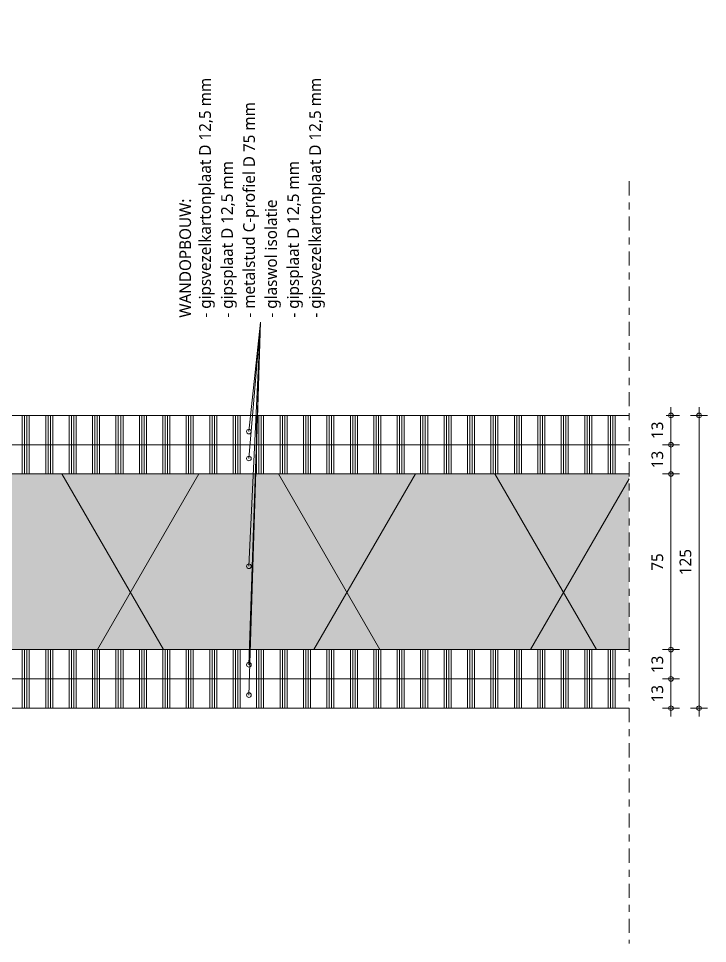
# Model space of a CAD drawing. Header units: millimetres. Extents: x 32900 to 38291, y -18988 to 4133.
# Drawn here: x 33392.4 to 33686.4, y -149.8 to 245.2 of the extents above; entities that cross this region are included whole.
import ezdxf

# ---------------------------------------------------------------- set-up
doc = ezdxf.new("R2010")
doc.units = ezdxf.units.MM
doc.linetypes.add('MV_center', pattern=[15, 6, -3, 3, -3])
for name, color, linetype, lineweight in [('A-ANNO-DIMS', 211, 'Continuous', 13), ('A-ANNO-DIMS-2', 211, 'Continuous', 13), ('A-ANNO-NOTE', 131, 'Continuous', 18), ('A-DETL-GENF', 92, 'Continuous', 18), ('A-DETL-THIN', 151, 'Continuous', 18)]:
    doc.layers.add(name, color=color, linetype=linetype, lineweight=lineweight)
doc.styles.add('Segoe UI', font='segoeui.ttf', dxfattribs={"height": 5})
doc.styles.add('Segoe UI_B', font='segoeui.ttf', dxfattribs={"height": 5})
doc.dimstyles.new('2_5_mm', dxfattribs={"dimscale": 304.8, "dimtxt": 5.23682, "dimasz": 0.006562, "dimexe": 0.011811, "dimexo": 0.0625, "dimgap": 0.005906, "dimtad": 1, "dimdec": 0, "dimzin": 0, "dimdsep": 46, "dimtxsty": 'Segoe UI', "dimblk1": 'DOTBLANK', "dimblk2": 'DOTBLANK', "dimsah": 1, "dimcen": 0.09, "dimdle": 0.011811, "dimazin": 0, "dimtfac": 1, "dimtdec": 4, "dimtix": 1, "dimtmove": 0, "dimatfit": 3, "dimfxl": 0.011811, "dimfxlon": 1, "dimtvp": 1, "dimtfill": 1, "dimtolj": 1, "dimtzin": 0, "dimarcsym": 2})
pattern_1 = [(90, (4, 0), (-10, 6e-16), []), (90, (5, 0), (-10, 6e-16), []), (90, (6, 0), (-10, 6e-16), []), (90, (7, 0), (-10, 6e-16), [])]

# ---------------------------------------------------------------- blocks, each defined once
blk = doc.blocks.new('42 isolatie - Type 1-3788373-Details ziekenhuis Utiliteitsgebouw')
at = {"layer": 'A-DETL-GENF'}
h = blk.add_hatch(color=256, dxfattribs=at)
h.paths.add_polyline_path([(3.28, -75.8), (324.65, -75.8), (324.65, -0.8), (38.28, -0.8), (38.28, -5.8), (37.48, -5.8), (37.48, -1), (1.08, -1), (1.08, -5.47), (4.08, -8.47), (4.08, -66.93), (1.08, -69.93), (1.08, -74.4), (37.48, -74.4), (37.48, -69.6), (38.28, -69.6), (38.28, -75.2), (0.28, -75.2), (0.28, -75.8), (1.08, -75.8)])
h.paths.add_polyline_path([(0.28, -69.6), (3.28, -66.6), (3.28, -8.8), (0.28, -5.8), (0.28, -66.6)])
at = {"layer": 'A-DETL-GENF', "lineweight": 13}
h = blk.add_hatch(dxfattribs=at)
h.set_pattern_fill('FP_3', color=256, style=0, pattern_type=2)
h.set_pattern_definition([(300, (0, 0), (-69.282, -40), []), (240, (0, 0), (-69.282, 40), [])])
h.paths.add_polyline_path([(3.28, -75.8), (324.65, -75.8), (324.65, -0.8), (38.28, -0.8), (38.28, -5.8), (37.48, -5.8), (37.48, -1), (1.08, -1), (1.08, -5.47), (4.08, -8.47), (4.08, -66.93), (1.08, -69.93), (1.08, -74.4), (37.48, -74.4), (37.48, -69.6), (38.28, -69.6), (38.28, -75.2), (0.28, -75.2), (0.28, -75.8), (1.08, -75.8)])
h.paths.add_polyline_path([(0.28, -69.6), (3.28, -66.6), (3.28, -8.8), (0.28, -5.8), (0.28, -66.6)])
at = {"layer": 'A-DETL-GENF'}
for p, q in [((324.65, -0.8), (38.28, -0.8)), ((324.65, -0.8), (38.28, -0.8)), ((0.28, -5.8), (0.28, -25.8)), ((0.28, -25.8), (0.28, -30.8)), ((0.28, -30.8), (0.28, -45.8)), ((0.28, -45.8), (0.28, -50.8)), ((0.28, -50.8), (0.28, -69.6)), ((0.28, -75.2), (0.28, -75.8)), ((0.28, -75.8), (324.65, -75.8)), ((0.28, -75.8), (324.65, -75.8))]:
    blk.add_line(p, q, dxfattribs=at)
blk = doc.blocks.new('NLRS_00_DI_maskeer - Type 1-4234889-Details ziekenhuis Utiliteitsgebouw')
at = {"layer": 'A-DETL-GENF', "linetype": 'MV_center'}
blk.add_line((225.5, 0), (-100, 0), dxfattribs=at)
blk = doc.blocks.new('DIMBLOCK116-Details ziekenhuis Utiliteitsgebouw')
at = {"layer": 'A-ANNO-DIMS-2'}
for p, q in [((33670.81, -36.83), (33667.21, -36.83)), ((33670.81, -52.93), (33670.81, -36.83)), ((33670.81, -36.83), (33674.41, -36.83)), ((33670.81, -49.33), (33667.21, -49.33)), ((33670.81, -49.33), (33674.41, -49.33))]:
    blk.add_line(p, q, dxfattribs=at)
for centre in [(33670.81, -36.83), (33670.81, -49.33)]:
    blk.add_circle(centre, 1, dxfattribs=at)
at = {"layer": 'A-ANNO-DIMS-2', "color": 0, "insert": (33662.48, -46.89), "char_height": 5, "width": 9.1406, "attachment_point": 1, "rotation": 90, "line_spacing_factor": 1.142579, "style": 'Segoe UI', "bg_fill": 3, "box_fill_scale": 1.25, "bg_fill_color": 9, "bg_fill_true_color": 13158600, "bg_fill_transparency": 0}
blk.add_mtext('13', dxfattribs=at)
blk = doc.blocks.new('_DotBlank')
at = {"color": 0, "linetype": 'ByBlock', "lineweight": -2}
blk.add_line((-0.5, 0), (-1, 0), dxfattribs=at)
blk.add_circle((0, 0), 0.5, dxfattribs=at)
blk = doc.blocks.new('DIMBLOCK117-Details ziekenhuis Utiliteitsgebouw')
at = {"layer": 'A-ANNO-DIMS-2'}
for p, q in [((33670.81, -24.33), (33667.21, -24.33)), ((33670.81, -36.83), (33670.81, -24.33)), ((33670.81, -24.33), (33674.41, -24.33)), ((33670.81, -36.83), (33667.21, -36.83)), ((33670.81, -36.83), (33674.41, -36.83))]:
    blk.add_line(p, q, dxfattribs=at)
for centre in [(33670.81, -24.33), (33670.81, -36.83)]:
    blk.add_circle(centre, 1, dxfattribs=at)
at = {"layer": 'A-ANNO-DIMS-2', "color": 0, "insert": (33662.48, -34.39), "char_height": 5, "width": 9.1406, "attachment_point": 1, "rotation": 90, "line_spacing_factor": 1.142579, "style": 'Segoe UI', "bg_fill": 3, "box_fill_scale": 1.25, "bg_fill_color": 9, "bg_fill_true_color": 13158600, "bg_fill_transparency": 0}
blk.add_mtext('13', dxfattribs=at)
blk = doc.blocks.new('DIMBLOCK118-Details ziekenhuis Utiliteitsgebouw')
at = {"layer": 'A-ANNO-DIMS-2'}
for p, q in [((33670.81, 50.67), (33667.21, 50.67)), ((33670.81, -24.33), (33670.81, 50.67)), ((33670.81, 50.67), (33674.41, 50.67)), ((33670.81, -24.33), (33667.21, -24.33)), ((33670.81, -24.33), (33674.41, -24.33))]:
    blk.add_line(p, q, dxfattribs=at)
for centre in [(33670.81, 50.67), (33670.81, -24.33)]:
    blk.add_circle(centre, 1, dxfattribs=at)
at = {"layer": 'A-ANNO-DIMS-2', "color": 0, "insert": (33662.48, 9.36), "char_height": 5, "width": 9.1406, "attachment_point": 1, "rotation": 90, "line_spacing_factor": 1.142579, "style": 'Segoe UI', "bg_fill": 3, "box_fill_scale": 1.25, "bg_fill_color": 9, "bg_fill_true_color": 13158600, "bg_fill_transparency": 0}
blk.add_mtext('75', dxfattribs=at)
blk = doc.blocks.new('DIMBLOCK119-Details ziekenhuis Utiliteitsgebouw')
at = {"layer": 'A-ANNO-DIMS-2'}
for p, q in [((33670.81, 63.17), (33667.21, 63.17)), ((33670.81, 50.67), (33670.81, 63.17)), ((33670.81, 63.17), (33674.41, 63.17)), ((33670.81, 50.67), (33667.21, 50.67)), ((33670.81, 50.67), (33674.41, 50.67))]:
    blk.add_line(p, q, dxfattribs=at)
for centre in [(33670.81, 63.17), (33670.81, 50.67)]:
    blk.add_circle(centre, 1, dxfattribs=at)
at = {"layer": 'A-ANNO-DIMS-2', "color": 0, "insert": (33662.48, 53.11), "char_height": 5, "width": 9.1406, "attachment_point": 1, "rotation": 90, "line_spacing_factor": 1.142579, "style": 'Segoe UI', "bg_fill": 3, "box_fill_scale": 1.25, "bg_fill_color": 9, "bg_fill_true_color": 13158600, "bg_fill_transparency": 0}
blk.add_mtext('13', dxfattribs=at)
blk = doc.blocks.new('DIMBLOCK120-Details ziekenhuis Utiliteitsgebouw')
at = {"layer": 'A-ANNO-DIMS-2'}
for p, q in [((33670.81, 63.17), (33670.81, 79.27)), ((33670.81, 75.67), (33667.21, 75.67)), ((33670.81, 75.67), (33674.41, 75.67)), ((33670.81, 63.17), (33667.21, 63.17)), ((33670.81, 63.17), (33674.41, 63.17))]:
    blk.add_line(p, q, dxfattribs=at)
for centre in [(33670.81, 75.67), (33670.81, 63.17)]:
    blk.add_circle(centre, 1, dxfattribs=at)
at = {"layer": 'A-ANNO-DIMS-2', "color": 0, "insert": (33662.48, 65.61), "char_height": 5, "width": 9.1406, "attachment_point": 1, "rotation": 90, "line_spacing_factor": 1.142579, "style": 'Segoe UI', "bg_fill": 3, "box_fill_scale": 1.25, "bg_fill_color": 9, "bg_fill_true_color": 13158600, "bg_fill_transparency": 0}
blk.add_mtext('13', dxfattribs=at)
blk = doc.blocks.new('DIMBLOCK121-Details ziekenhuis Utiliteitsgebouw')
at = {"layer": 'A-ANNO-DIMS-2'}
for p, q in [((33682.81, 79.27), (33682.81, -52.93)), ((33682.81, 75.67), (33679.21, 75.67)), ((33682.81, 75.67), (33686.41, 75.67)), ((33682.81, -49.33), (33679.21, -49.33)), ((33682.81, -49.33), (33686.41, -49.33))]:
    blk.add_line(p, q, dxfattribs=at)
for centre in [(33682.81, 75.67), (33682.81, -49.33)]:
    blk.add_circle(centre, 1, dxfattribs=at)
at = {"layer": 'A-ANNO-DIMS-2', "color": 0, "insert": (33674.48, 7.46), "char_height": 5, "width": 13.7109, "attachment_point": 1, "rotation": 90, "line_spacing_factor": 1.142579, "style": 'Segoe UI', "bg_fill": 3, "box_fill_scale": 1.25, "bg_fill_color": 9, "bg_fill_true_color": 13158600, "bg_fill_transparency": 0}
blk.add_mtext('125', dxfattribs=at)

msp = doc.modelspace()

# ---------------------------------------------------------------- hatches: boundary and pattern name
at = {"layer": 'A-DETL-GENF', "lineweight": 13}
h = msp.add_hatch(dxfattribs=at)
h.set_pattern_fill('FP_2', color=254, style=0, pattern_type=2)
h.set_pattern_definition(pattern_1)
h.paths.add_polyline_path([(33456.42, 63.17), (33652.92, 63.17), (33652.92, 75.67), (33293.55, 75.67), (33293.55, 63.17), (33352.62, 63.17)])
h = msp.add_hatch(dxfattribs=at)
h.set_pattern_fill('FP_2', color=254, style=0, pattern_type=2)
h.set_pattern_definition(pattern_1)
h.paths.add_polyline_path([(33456.42, 50.67), (33652.92, 50.67), (33652.92, 63.17), (33293.55, 63.17), (33293.55, 50.67), (33328.55, 50.67), (33328.55, 51.27), (33366.55, 51.27), (33366.55, 50.67)])
h = msp.add_hatch(dxfattribs=at)
h.set_pattern_fill('FP_2', color=254, style=0, pattern_type=2)
h.set_pattern_definition(pattern_1)
h.paths.add_polyline_path([(33293.55, -36.83), (33652.92, -36.83), (33652.92, -24.33), (33293.55, -24.33)])
h = msp.add_hatch(dxfattribs=at)
h.set_pattern_fill('FP_2', color=254, style=0, pattern_type=2)
h.set_pattern_definition(pattern_1)
h.paths.add_polyline_path([(33352.62, -49.33), (33652.92, -49.33), (33652.92, -36.83), (33293.55, -36.83), (33293.55, -49.33)])

# ---------------------------------------------------------------- linework, layer by layer
at = {"layer": 'A-ANNO-NOTE'}
for p in [(33490.76, 11.26), (33490.76, -30.82), (33490.76, -43.72), (33490.76, 57.29), (33490.76, 68.77)]:
    msp.add_line(p, (33495.61, 115.53), dxfattribs=at)
for centre in [(33490.76, 68.77), (33490.76, 57.29), (33490.76, 11.26), (33490.76, -30.82), (33490.76, -43.72)]:
    msp.add_circle(centre, 1, dxfattribs=at)
at = {"layer": 'A-DETL-THIN'}
for p, q in [((33652.92, 75.67), (33293.55, 75.67)), ((33293.55, 63.17), (33652.92, 63.17)), ((33652.92, -36.83), (33293.55, -36.83)), ((33293.55, -49.33), (33652.92, -49.33))]:
    msp.add_line(p, q, dxfattribs=at)

# ---------------------------------------------------------------- block references
at = {"layer": 'A-DETL-GENF', "linetype": 'MV_center', "rotation": 90.00000000000011}
msp.add_blockref('NLRS_00_DI_maskeer - Type 1-4234889-Details ziekenhuis Utiliteitsgebouw', (33652.92, -49.83), dxfattribs=at)
at = {"layer": 'A-DETL-GENF'}
msp.add_blockref('42 isolatie - Type 1-3788373-Details ziekenhuis Utiliteitsgebouw', (33328.27, 51.47), dxfattribs=at)

# ---------------------------------------------------------------- texts
at = {"layer": 'A-ANNO-NOTE', "lineweight": 13, "insert": (33469.5, 117.43), "char_height": 5, "width": 126.5063, "attachment_point": 1, "rotation": 90, "style": 'Segoe UI', "bg_fill": 3, "box_fill_scale": 1.25, "bg_fill_color": 9, "bg_fill_true_color": 13158600, "bg_fill_transparency": 0}
msp.add_mtext('- gipsvezelkartonplaat D 12,5 mm', dxfattribs=at)

# ---------------------------------------------------------------- dimensions: what is measured, and where the dimension line sits
at = {"layer": 'A-ANNO-DIMS'}
dim = msp.add_linear_dim(base=(33670.80730705, -36.82971405), p1=(33667.20730705, -49.32971405), p2=(33667.20730705, -36.82971405), angle=90, dimstyle='2_5_mm', override={"dimpost": '<>', "dimfxl": 12.5}, dxfattribs=at)
dim.commit()
dim.dimension.update_dxf_attribs({"geometry": 'DIMBLOCK116-Details ziekenhuis Utiliteitsgebouw', "text_midpoint": (33666.40793466, -43.07971405)})

# ---------------------------------------------------------------- next in the draw order: texts
at = {"layer": 'A-ANNO-NOTE', "lineweight": 13, "char_height": 5, "attachment_point": 1, "rotation": 90, "bg_fill": 3, "box_fill_scale": 1.25, "bg_fill_color": 9, "bg_fill_true_color": 13158600, "bg_fill_transparency": 0}
for s, insert, width, style in [('- gipsplaat D 12,5 mm', (33478.89, 117.43), 83.5358, 'Segoe UI'), ('WANDOPBOUW:', (33461.03, 117.43), 67.8228, 'Segoe UI_B')]:
    msp.add_mtext(s, dxfattribs=dict(at, insert=insert, width=width, style=style))

# ---------------------------------------------------------------- next in the draw order: dimensions: what is measured, and where the dimension line sits
at = {"layer": 'A-ANNO-DIMS'}
dim = msp.add_linear_dim(base=(33670.80730705, -24.32971405), p1=(33667.20730705, -36.82971405), p2=(33667.20730705, -24.32971405), angle=90, dimstyle='2_5_mm', override={"dimpost": '<>', "dimfxl": 12.5}, dxfattribs=at)
dim.commit()
dim.dimension.update_dxf_attribs({"geometry": 'DIMBLOCK117-Details ziekenhuis Utiliteitsgebouw', "text_midpoint": (33666.40793466, -30.57971405)})

# ---------------------------------------------------------------- next in the draw order: texts
at = {"layer": 'A-ANNO-NOTE', "lineweight": 13, "insert": (33488.29, 117.43), "char_height": 5, "width": 115.6033, "attachment_point": 1, "rotation": 90, "style": 'Segoe UI', "bg_fill": 3, "box_fill_scale": 1.25, "bg_fill_color": 9, "bg_fill_true_color": 13158600, "bg_fill_transparency": 0}
msp.add_mtext('- metalstud C-profiel D 75 mm', dxfattribs=at)

# ---------------------------------------------------------------- next in the draw order: dimensions: what is measured, and where the dimension line sits
at = {"layer": 'A-ANNO-DIMS'}
dim = msp.add_linear_dim(base=(33670.81, 50.67), p1=(33667.21, -24.33), p2=(33667.21, 50.67), angle=90, dimstyle='2_5_mm', override={"dimpost": '<>', "dimfxl": 75}, dxfattribs=at)
dim.commit()
dim.dimension.update_dxf_attribs({"geometry": 'DIMBLOCK118-Details ziekenhuis Utiliteitsgebouw', "text_midpoint": (33666.46, 13.17)})

# ---------------------------------------------------------------- next in the draw order: texts
at = {"layer": 'A-ANNO-NOTE', "lineweight": 13, "insert": (33497.68, 117.43), "char_height": 5, "width": 62.692, "attachment_point": 1, "rotation": 90, "style": 'Segoe UI', "bg_fill": 3, "box_fill_scale": 1.25, "bg_fill_color": 9, "bg_fill_true_color": 13158600, "bg_fill_transparency": 0}
msp.add_mtext('- glaswol isolatie', dxfattribs=at)

# ---------------------------------------------------------------- next in the draw order: dimensions: what is measured, and where the dimension line sits
at = {"layer": 'A-ANNO-DIMS'}
dim = msp.add_linear_dim(base=(33670.80730705, 63.17028595), p1=(33667.20730705, 50.67028595), p2=(33667.20730705, 63.17028595), angle=90, dimstyle='2_5_mm', override={"dimpost": '<>', "dimfxl": 12.5}, dxfattribs=at)
dim.commit()
dim.dimension.update_dxf_attribs({"geometry": 'DIMBLOCK119-Details ziekenhuis Utiliteitsgebouw', "text_midpoint": (33666.40793466, 56.92028595)})

# ---------------------------------------------------------------- next in the draw order: texts
at = {"layer": 'A-ANNO-NOTE', "lineweight": 13, "insert": (33507.07, 117.43), "char_height": 5, "width": 83.5358, "attachment_point": 1, "rotation": 90, "style": 'Segoe UI', "bg_fill": 3, "box_fill_scale": 1.25, "bg_fill_color": 9, "bg_fill_true_color": 13158600, "bg_fill_transparency": 0}
msp.add_mtext('- gipsplaat D 12,5 mm', dxfattribs=at)

# ---------------------------------------------------------------- next in the draw order: dimensions: what is measured, and where the dimension line sits
at = {"layer": 'A-ANNO-DIMS'}
dim = msp.add_linear_dim(base=(33670.80730705, 75.67028595), p1=(33667.20730705, 63.17028595), p2=(33667.20730705, 75.67028595), angle=90, dimstyle='2_5_mm', override={"dimpost": '<>', "dimfxl": 12.5}, dxfattribs=at)
dim.commit()
dim.dimension.update_dxf_attribs({"geometry": 'DIMBLOCK120-Details ziekenhuis Utiliteitsgebouw', "text_midpoint": (33666.40793466, 69.42028595)})

# ---------------------------------------------------------------- next in the draw order: texts
at = {"layer": 'A-ANNO-NOTE', "lineweight": 13, "insert": (33516.46, 117.43), "char_height": 5, "width": 126.5063, "attachment_point": 1, "rotation": 90, "style": 'Segoe UI', "bg_fill": 3, "box_fill_scale": 1.25, "bg_fill_color": 9, "bg_fill_true_color": 13158600, "bg_fill_transparency": 0}
msp.add_mtext('- gipsvezelkartonplaat D 12,5 mm', dxfattribs=at)

# ---------------------------------------------------------------- next in the draw order: dimensions: what is measured, and where the dimension line sits
at = {"layer": 'A-ANNO-DIMS'}
dim = msp.add_linear_dim(base=(33682.81, -49.33), p1=(33686.41, 75.67), p2=(33686.41, -49.33), angle=90, dimstyle='2_5_mm', override={"dimpost": '<>', "dimfxl": 125}, dxfattribs=at)
dim.commit()
dim.dimension.update_dxf_attribs({"geometry": 'DIMBLOCK121-Details ziekenhuis Utiliteitsgebouw', "text_midpoint": (33678.41, 13.17)})

doc.saveas('drawing.dxf')
